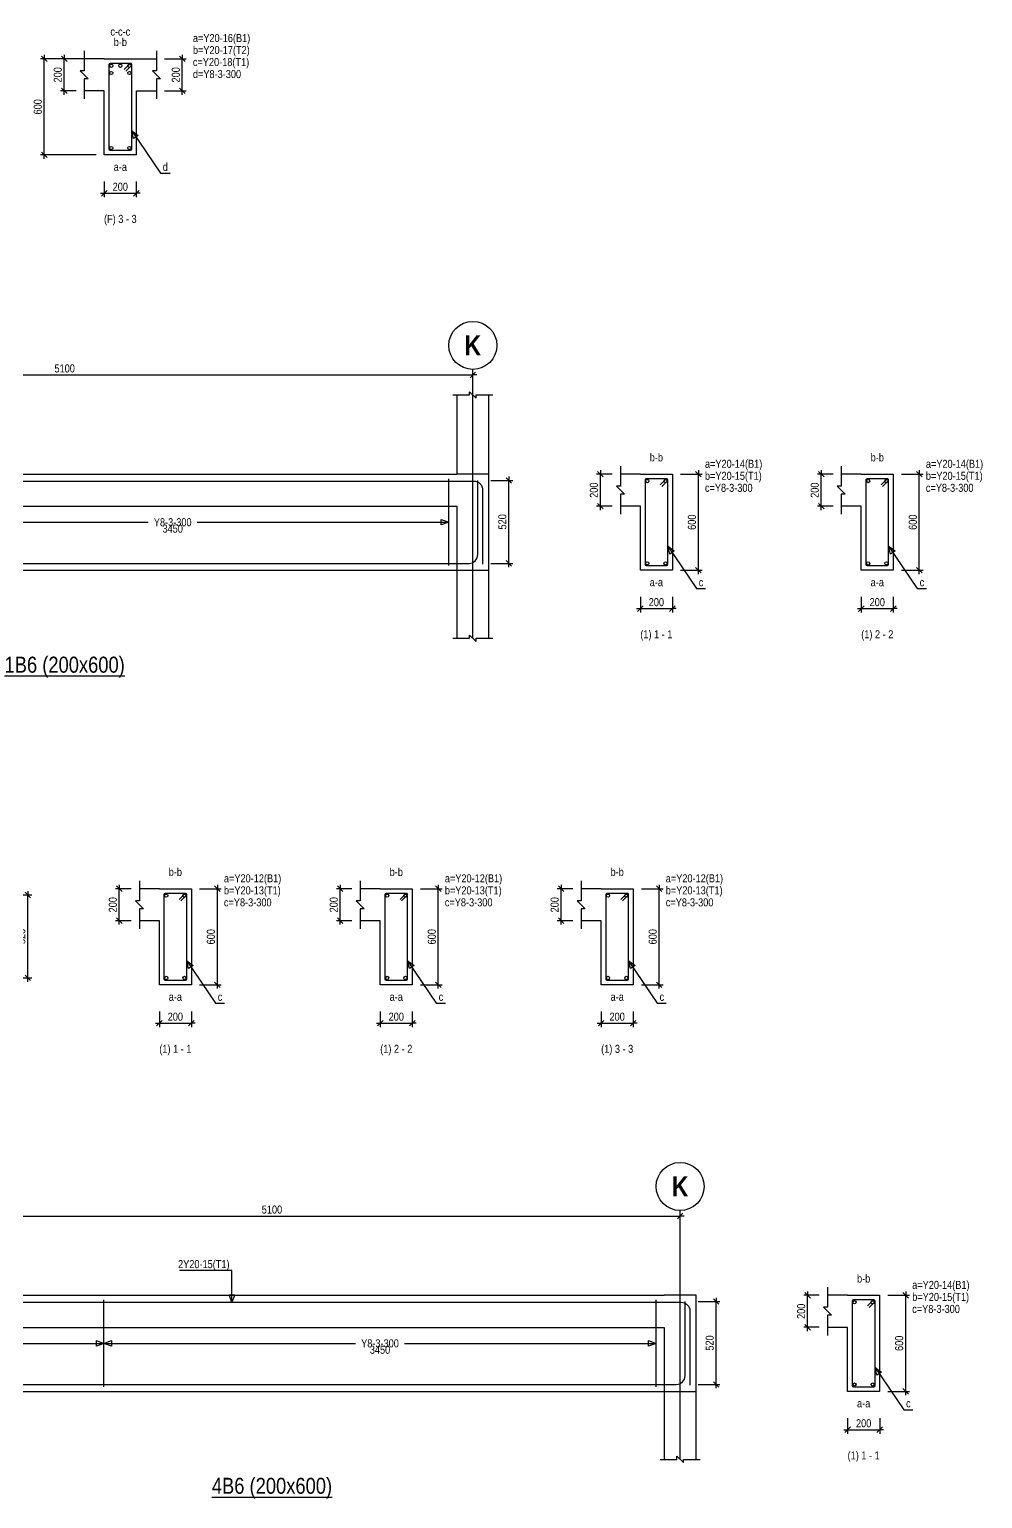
# Model space of a CAD drawing. Extents: x 0 to 206258, y -403073 to 0.
# Drawn here: x 79963 to 91873, y -225814 to -207456 of the extents above; entities that cross this region are included whole.
import ezdxf
from ezdxf.enums import TextEntityAlignment as Align
from ezdxf.lldxf.tags import DXFTag

# ---------------------------------------------------------------- set-up
doc = ezdxf.new("R2010")
doc.units = 0
doc.header["$LTSCALE"] = 1000
for name, color, linetype in [('Axis Circle(Dir 2)', 150, 'Continuous'), ('Axis Label(Dir 1)', 7, 'Continuous'), ('Axis Line(Dir 2)', 150, 'CENTER2'), ('Break Line', 5, 'Continuous'), ('Dimension Line', 5, 'Continuous'), ('Dimension Text', 5, 'Continuous'), ('Front Elevation Line', 40, 'Continuous'), ('Leader Line', 5, 'Continuous'), ('Link Line', 3, 'Continuous'), ('Rebar Label', 6, 'Continuous'), ('Rebar Line', 7, 'Continuous'), ('Section Label', 1, 'Continuous'), ('Top Rebar Label', 6, 'Continuous'), ('Top Rebar Line', 7, 'Continuous')]:
    doc.layers.add(name, color=color, linetype=linetype)
for name, color, linetype, true_color in [('Beam Label(D)', 94, 'Continuous', 0x008100), ('Beam Line(D)', 112, 'Continuous', 0x00bd5e), ('Link Label', 94, 'Continuous', 0x008100)]:
    doc.layers.add(name, color=color, linetype=linetype, true_color=true_color)
doc.styles.add('Axis Label(Dir 1)', font='ARIALNB.TTF', dxfattribs={"height": 250})
doc.styles.add('Beam Label(D)', font='ARIALN.TTF', dxfattribs={"height": 200})
doc.styles.add('Dimension Text', font='ARIALN.TTF', dxfattribs={"height": 100})
doc.styles.add('Link Label', font='ARIALN.TTF', dxfattribs={"height": 100})
doc.styles.add('Rebar Label', font='ARIALN.TTF', dxfattribs={"height": 100})
doc.styles.add('Section Label', font='ARIALN.TTF', dxfattribs={"height": 100})
doc.styles.add('Top Rebar Label', font='ARIALN.TTF', dxfattribs={"height": 100})
tags = doc.linetypes.add('CENTER2', pattern=[1.125, 0.75, -0.125, 0.125, -0.125]).pattern_tags.tags
tags[10:11] = [DXFTag(74, 4), DXFTag(75, 0), DXFTag(340, '0'), DXFTag(46, 0.0), DXFTag(50, 0.0), DXFTag(44, 0.0), DXFTag(45, 0.0)]
tags[8:9] = [DXFTag(74, 4), DXFTag(75, 0), DXFTag(340, '0'), DXFTag(46, 0.0), DXFTag(50, 0.0), DXFTag(44, 0.0), DXFTag(45, 0.0)]
tags[6:7] = [DXFTag(74, 4), DXFTag(75, 0), DXFTag(340, '0'), DXFTag(46, 0.0), DXFTag(50, 0.0), DXFTag(44, 0.0), DXFTag(45, 0.0)]
tags[4:5] = [DXFTag(74, 4), DXFTag(75, 0), DXFTag(340, '0'), DXFTag(46, 0.0), DXFTag(50, 0.0), DXFTag(44, 0.0), DXFTag(45, 0.0)]
doc.dimstyles.new('BEAM', dxfattribs={"dimtxt": 100, "dimasz": 30, "dimexe": 48.3, "dimexo": 103.5, "dimgap": 30, "dimtad": 1, "dimtoh": 1, "dimdec": 1, "dimlfac": 0.5, "dimdsep": 46, "dimtxsty": 'Dimension Text', "dimblk": 'PCDIM_TICK', "dimcen": 0.09, "dimclrd": 5, "dimclre": 5, "dimclrt": 5, "dimadec": 1, "dimazin": 0, "dimtp": 1, "dimtm": 1, "dimtfac": 1, "dimtdec": 4, "dimtofl": 0, "dimtmove": 0, "dimatfit": 3, "dimfxl": 1, "dimtolj": 1, "dimtzin": 0, "dimarcsym": 0})

# ---------------------------------------------------------------- blocks, each defined once
blk = doc.blocks.new('PCDIM_TICK')
at = {"layer": 'Dimension Line', "color": 0, "transparency": 33554687}
for p, q in [((1.15, 1.15), (-1.15, -1.15)), ((1.61, 0), (0, 0))]:
    blk.add_line(p, q, dxfattribs=at)
blk = doc.blocks.new('*U2885')
at = {"layer": 'Dimension Line', "color": 5, "true_color": 0x0000ff, "transparency": 16777216}
for p, q in [((81653, -207824), (81923, -207824)), ((81874, -208224), (81874, -207824)), ((81653, -208224), (81923, -208224))]:
    blk.add_line(p, q, dxfattribs=at)
at = {"layer": 'Dimension Line', "color": 5, "true_color": 0x0000ff, "transparency": 16777216, "xscale": 30, "yscale": 30}
for p, rotation in [((81874, -207824), 89.99999999999447), ((81874, -208224), 269.9999999999834)]:
    blk.add_blockref('PCDIM_TICK', p, dxfattribs=dict(at, rotation=rotation))
at = {"layer": 'Dimension Line', "color": 5, "true_color": 0x0000ff, "transparency": 16777216, "insert": (81844, -208024), "char_height": 100, "width": 182.77, "attachment_point": 8, "rotation": 90, "style": 'Dimension Text'}
blk.add_mtext('200', dxfattribs=at)
blk = doc.blocks.new('*U2886')
at = {"layer": 'Dimension Line', "color": 5, "true_color": 0x0000ff, "transparency": 16777216}
for p, q in [((80546, -207824), (80351, -207824)), ((80399, -208224), (80399, -207824)), ((80546, -208224), (80351, -208224))]:
    blk.add_line(p, q, dxfattribs=at)
at = {"layer": 'Dimension Line', "color": 5, "true_color": 0x0000ff, "transparency": 16777216, "xscale": 30, "yscale": 30}
for p, rotation in [((80399, -207824), 89.99999999999447), ((80399, -208224), 269.9999999999834)]:
    blk.add_blockref('PCDIM_TICK', p, dxfattribs=dict(at, rotation=rotation))
at = {"layer": 'Dimension Line', "color": 5, "true_color": 0x0000ff, "transparency": 16777216, "insert": (80369, -208024), "char_height": 100, "width": 182.77, "attachment_point": 8, "rotation": 90, "style": 'Dimension Text'}
blk.add_mtext('200', dxfattribs=at)
blk = doc.blocks.new('*U2887')
at = {"layer": 'Dimension Line', "color": 5, "true_color": 0x0000ff, "transparency": 16777216}
for p, q in [((80796, -207824), (80101, -207824)), ((80149, -209024), (80149, -207824)), ((80796, -209024), (80101, -209024))]:
    blk.add_line(p, q, dxfattribs=at)
at = {"layer": 'Dimension Line', "color": 5, "true_color": 0x0000ff, "transparency": 16777216, "xscale": 30, "yscale": 30}
for p, rotation in [((80149, -207824), 89.99999999999447), ((80149, -209024), 269.9999999999834)]:
    blk.add_blockref('PCDIM_TICK', p, dxfattribs=dict(at, rotation=rotation))
at = {"layer": 'Dimension Line', "color": 5, "true_color": 0x0000ff, "transparency": 16777216, "insert": (80119, -208424), "char_height": 100, "width": 181.97, "attachment_point": 8, "rotation": 90, "style": 'Dimension Text'}
blk.add_mtext('600', dxfattribs=at)
blk = doc.blocks.new('*U2888')
at = {"layer": 'Dimension Line', "color": 5, "true_color": 0x0000ff, "transparency": 16777216}
for p, q in [((80899, -209358), (80899, -209553)), ((81299, -209358), (81299, -209553)), ((80899, -209504), (81299, -209504))]:
    blk.add_line(p, q, dxfattribs=at)
at = {"layer": 'Dimension Line', "color": 5, "true_color": 0x0000ff, "transparency": 16777216, "xscale": 30, "yscale": 30, "rotation": 180.0000000000004}
blk.add_blockref('PCDIM_TICK', (80899, -209504), dxfattribs=at)
at = {"layer": 'Dimension Line', "color": 5, "true_color": 0x0000ff, "transparency": 16777216, "xscale": 30, "yscale": 30}
blk.add_blockref('PCDIM_TICK', (81299, -209504), dxfattribs=at)
at = {"layer": 'Dimension Line', "color": 5, "true_color": 0x0000ff, "transparency": 16777216, "insert": (81099, -209474), "char_height": 100, "width": 182.77, "attachment_point": 8, "style": 'Dimension Text'}
blk.add_mtext('200', dxfattribs=at)
blk = doc.blocks.new('*U2935')
at = {"layer": 'Dimension Line', "color": 5, "true_color": 0x0000ff, "transparency": 16777216}
for p, q in [((88100, -213014), (88370, -213014)), ((88322, -214214), (88322, -213014)), ((88100, -214214), (88370, -214214))]:
    blk.add_line(p, q, dxfattribs=at)
at = {"layer": 'Dimension Line', "color": 5, "true_color": 0x0000ff, "transparency": 16777216, "xscale": 30, "yscale": 30}
for p, rotation in [((88322, -213014), 89.99999999999447), ((88322, -214214), 269.9999999999834)]:
    blk.add_blockref('PCDIM_TICK', p, dxfattribs=dict(at, rotation=rotation))
at = {"layer": 'Dimension Line', "color": 5, "true_color": 0x0000ff, "transparency": 16777216, "insert": (88292, -213614), "char_height": 100, "width": 181.97, "attachment_point": 8, "rotation": 90, "style": 'Dimension Text'}
blk.add_mtext('600', dxfattribs=at)
blk = doc.blocks.new('*U2936')
at = {"layer": 'Dimension Line', "color": 5, "true_color": 0x0000ff, "transparency": 16777216}
for p, q in [((87243, -213014), (87049, -213014)), ((87097, -213414), (87097, -213014)), ((87243, -213414), (87049, -213414))]:
    blk.add_line(p, q, dxfattribs=at)
at = {"layer": 'Dimension Line', "color": 5, "true_color": 0x0000ff, "transparency": 16777216, "xscale": 30, "yscale": 30}
for p, rotation in [((87097, -213014), 89.99999999999447), ((87097, -213414), 269.9999999999834)]:
    blk.add_blockref('PCDIM_TICK', p, dxfattribs=dict(at, rotation=rotation))
at = {"layer": 'Dimension Line', "color": 5, "true_color": 0x0000ff, "transparency": 16777216, "insert": (87067, -213214), "char_height": 100, "width": 182.77, "attachment_point": 8, "rotation": 90, "style": 'Dimension Text'}
blk.add_mtext('200', dxfattribs=at)
blk = doc.blocks.new('*U2937')
at = {"layer": 'Dimension Line', "color": 5, "true_color": 0x0000ff, "transparency": 16777216}
for p, q in [((87597, -214548), (87597, -214743)), ((87997, -214548), (87997, -214743)), ((87597, -214694), (87997, -214694))]:
    blk.add_line(p, q, dxfattribs=at)
at = {"layer": 'Dimension Line', "color": 5, "true_color": 0x0000ff, "transparency": 16777216, "xscale": 30, "yscale": 30, "rotation": 180.0000000000004}
blk.add_blockref('PCDIM_TICK', (87597, -214694), dxfattribs=at)
at = {"layer": 'Dimension Line', "color": 5, "true_color": 0x0000ff, "transparency": 16777216, "xscale": 30, "yscale": 30}
blk.add_blockref('PCDIM_TICK', (87997, -214694), dxfattribs=at)
at = {"layer": 'Dimension Line', "color": 5, "true_color": 0x0000ff, "transparency": 16777216, "insert": (87797, -214664), "char_height": 100, "width": 182.77, "attachment_point": 8, "style": 'Dimension Text'}
blk.add_mtext('200', dxfattribs=at)
blk = doc.blocks.new('*U2938')
at = {"layer": 'Dimension Line', "color": 5, "true_color": 0x0000ff, "transparency": 16777216}
for p, q in [((90861, -213014), (91131, -213014)), ((91082, -214214), (91082, -213014)), ((90861, -214214), (91131, -214214))]:
    blk.add_line(p, q, dxfattribs=at)
at = {"layer": 'Dimension Line', "color": 5, "true_color": 0x0000ff, "transparency": 16777216, "xscale": 30, "yscale": 30}
for p, rotation in [((91082, -213014), 89.99999999999447), ((91082, -214214), 269.9999999999834)]:
    blk.add_blockref('PCDIM_TICK', p, dxfattribs=dict(at, rotation=rotation))
at = {"layer": 'Dimension Line', "color": 5, "true_color": 0x0000ff, "transparency": 16777216, "insert": (91052, -213614), "char_height": 100, "width": 181.97, "attachment_point": 8, "rotation": 90, "style": 'Dimension Text'}
blk.add_mtext('600', dxfattribs=at)
blk = doc.blocks.new('*U2939')
at = {"layer": 'Dimension Line', "color": 5, "true_color": 0x0000ff, "transparency": 16777216}
for p, q in [((90004, -213014), (89809, -213014)), ((89857, -213414), (89857, -213014)), ((90004, -213414), (89809, -213414))]:
    blk.add_line(p, q, dxfattribs=at)
at = {"layer": 'Dimension Line', "color": 5, "true_color": 0x0000ff, "transparency": 16777216, "xscale": 30, "yscale": 30}
for p, rotation in [((89857, -213014), 89.99999999999447), ((89857, -213414), 269.9999999999834)]:
    blk.add_blockref('PCDIM_TICK', p, dxfattribs=dict(at, rotation=rotation))
at = {"layer": 'Dimension Line', "color": 5, "true_color": 0x0000ff, "transparency": 16777216, "insert": (89827, -213214), "char_height": 100, "width": 182.77, "attachment_point": 8, "rotation": 90, "style": 'Dimension Text'}
blk.add_mtext('200', dxfattribs=at)
blk = doc.blocks.new('*U2940')
at = {"layer": 'Dimension Line', "color": 5, "true_color": 0x0000ff, "transparency": 16777216}
for p, q in [((90357, -214548), (90357, -214743)), ((90757, -214548), (90757, -214743)), ((90357, -214694), (90757, -214694))]:
    blk.add_line(p, q, dxfattribs=at)
at = {"layer": 'Dimension Line', "color": 5, "true_color": 0x0000ff, "transparency": 16777216, "xscale": 30, "yscale": 30, "rotation": 180.0000000000004}
blk.add_blockref('PCDIM_TICK', (90357, -214694), dxfattribs=at)
at = {"layer": 'Dimension Line', "color": 5, "true_color": 0x0000ff, "transparency": 16777216, "xscale": 30, "yscale": 30}
blk.add_blockref('PCDIM_TICK', (90757, -214694), dxfattribs=at)
at = {"layer": 'Dimension Line', "color": 5, "true_color": 0x0000ff, "transparency": 16777216, "insert": (90557, -214664), "char_height": 100, "width": 182.77, "attachment_point": 8, "style": 'Dimension Text'}
blk.add_mtext('200', dxfattribs=at)
blk = doc.blocks.new('*U2945')
at = {"layer": 'Dimension Line', "color": 5, "true_color": 0x0000ff, "transparency": 16777216}
for p, q in [((85729, -213092), (86002, -213092)), ((85954, -214128), (85954, -213092)), ((85729, -214128), (86002, -214128))]:
    blk.add_line(p, q, dxfattribs=at)
at = {"layer": 'Dimension Line', "color": 5, "true_color": 0x0000ff, "transparency": 16777216, "xscale": 30, "yscale": 30}
for p, rotation in [((85954, -213092), 89.99999999999447), ((85954, -214128), 269.9999999999834)]:
    blk.add_blockref('PCDIM_TICK', p, dxfattribs=dict(at, rotation=rotation))
at = {"layer": 'Dimension Line', "color": 5, "true_color": 0x0000ff, "transparency": 16777216, "insert": (85924, -213610), "char_height": 100, "width": 181.5, "attachment_point": 8, "rotation": 90, "style": 'Dimension Text'}
blk.add_mtext('520', dxfattribs=at)
blk = doc.blocks.new('*U2946')
at = {"layer": 'Dimension Line', "color": 5, "true_color": 0x0000ff, "transparency": 16777216}
for p, q in [((75304, -211921), (75304, -211726)), ((75304, -211774), (85504, -211774)), ((85504, -211921), (85504, -211726))]:
    blk.add_line(p, q, dxfattribs=at)
at = {"layer": 'Dimension Line', "color": 5, "true_color": 0x0000ff, "transparency": 16777216, "xscale": 30, "yscale": 30, "rotation": 180.0000000000004}
blk.add_blockref('PCDIM_TICK', (75304, -211774), dxfattribs=at)
at = {"layer": 'Dimension Line', "color": 5, "true_color": 0x0000ff, "transparency": 16777216, "xscale": 30, "yscale": 30}
blk.add_blockref('PCDIM_TICK', (85504, -211774), dxfattribs=at)
at = {"layer": 'Dimension Line', "color": 5, "true_color": 0x0000ff, "transparency": 16777216, "insert": (80404, -211744), "char_height": 100, "width": 245.98, "attachment_point": 8, "style": 'Dimension Text'}
blk.add_mtext('5100', dxfattribs=at)
blk = doc.blocks.new('*U2980')
at = {"layer": 'Dimension Line', "color": 5, "true_color": 0x0000ff, "transparency": 16777216}
for p, q in [((82090, -218194), (82360, -218194)), ((82312, -219394), (82312, -218194)), ((82090, -219394), (82360, -219394))]:
    blk.add_line(p, q, dxfattribs=at)
at = {"layer": 'Dimension Line', "color": 5, "true_color": 0x0000ff, "transparency": 16777216, "xscale": 30, "yscale": 30}
for p, rotation in [((82312, -218194), 89.99999999999447), ((82312, -219394), 269.9999999999834)]:
    blk.add_blockref('PCDIM_TICK', p, dxfattribs=dict(at, rotation=rotation))
at = {"layer": 'Dimension Line', "color": 5, "true_color": 0x0000ff, "transparency": 16777216, "insert": (82282, -218794), "char_height": 100, "width": 181.97, "attachment_point": 8, "rotation": 90, "style": 'Dimension Text'}
blk.add_mtext('600', dxfattribs=at)
blk = doc.blocks.new('*U2981')
at = {"layer": 'Dimension Line', "color": 5, "true_color": 0x0000ff, "transparency": 16777216}
for p, q in [((81233, -218194), (81039, -218194)), ((81087, -218594), (81087, -218194)), ((81233, -218594), (81039, -218594))]:
    blk.add_line(p, q, dxfattribs=at)
at = {"layer": 'Dimension Line', "color": 5, "true_color": 0x0000ff, "transparency": 16777216, "xscale": 30, "yscale": 30}
for p, rotation in [((81087, -218194), 89.99999999999447), ((81087, -218594), 269.9999999999834)]:
    blk.add_blockref('PCDIM_TICK', p, dxfattribs=dict(at, rotation=rotation))
at = {"layer": 'Dimension Line', "color": 5, "true_color": 0x0000ff, "transparency": 16777216, "insert": (81057, -218394), "char_height": 100, "width": 182.77, "attachment_point": 8, "rotation": 90, "style": 'Dimension Text'}
blk.add_mtext('200', dxfattribs=at)
blk = doc.blocks.new('*U2982')
at = {"layer": 'Dimension Line', "color": 5, "true_color": 0x0000ff, "transparency": 16777216}
for p, q in [((81587, -219728), (81587, -219923)), ((81987, -219728), (81987, -219923)), ((81587, -219874), (81987, -219874))]:
    blk.add_line(p, q, dxfattribs=at)
at = {"layer": 'Dimension Line', "color": 5, "true_color": 0x0000ff, "transparency": 16777216, "xscale": 30, "yscale": 30, "rotation": 180.0000000000004}
blk.add_blockref('PCDIM_TICK', (81587, -219874), dxfattribs=at)
at = {"layer": 'Dimension Line', "color": 5, "true_color": 0x0000ff, "transparency": 16777216, "xscale": 30, "yscale": 30}
blk.add_blockref('PCDIM_TICK', (81987, -219874), dxfattribs=at)
at = {"layer": 'Dimension Line', "color": 5, "true_color": 0x0000ff, "transparency": 16777216, "insert": (81787, -219844), "char_height": 100, "width": 182.77, "attachment_point": 8, "style": 'Dimension Text'}
blk.add_mtext('200', dxfattribs=at)
blk = doc.blocks.new('*U2983')
at = {"layer": 'Dimension Line', "color": 5, "true_color": 0x0000ff, "transparency": 16777216}
for p, q in [((84851, -218194), (85121, -218194)), ((85072, -219394), (85072, -218194)), ((84851, -219394), (85121, -219394))]:
    blk.add_line(p, q, dxfattribs=at)
at = {"layer": 'Dimension Line', "color": 5, "true_color": 0x0000ff, "transparency": 16777216, "xscale": 30, "yscale": 30}
for p, rotation in [((85072, -218194), 89.99999999999447), ((85072, -219394), 269.9999999999834)]:
    blk.add_blockref('PCDIM_TICK', p, dxfattribs=dict(at, rotation=rotation))
at = {"layer": 'Dimension Line', "color": 5, "true_color": 0x0000ff, "transparency": 16777216, "insert": (85042, -218794), "char_height": 100, "width": 181.97, "attachment_point": 8, "rotation": 90, "style": 'Dimension Text'}
blk.add_mtext('600', dxfattribs=at)
blk = doc.blocks.new('*U2984')
at = {"layer": 'Dimension Line', "color": 5, "true_color": 0x0000ff, "transparency": 16777216}
for p, q in [((83994, -218194), (83799, -218194)), ((83847, -218594), (83847, -218194)), ((83994, -218594), (83799, -218594))]:
    blk.add_line(p, q, dxfattribs=at)
at = {"layer": 'Dimension Line', "color": 5, "true_color": 0x0000ff, "transparency": 16777216, "xscale": 30, "yscale": 30}
for p, rotation in [((83847, -218194), 89.99999999999447), ((83847, -218594), 269.9999999999834)]:
    blk.add_blockref('PCDIM_TICK', p, dxfattribs=dict(at, rotation=rotation))
at = {"layer": 'Dimension Line', "color": 5, "true_color": 0x0000ff, "transparency": 16777216, "insert": (83817, -218394), "char_height": 100, "width": 182.77, "attachment_point": 8, "rotation": 90, "style": 'Dimension Text'}
blk.add_mtext('200', dxfattribs=at)
blk = doc.blocks.new('*U2985')
at = {"layer": 'Dimension Line', "color": 5, "true_color": 0x0000ff, "transparency": 16777216}
for p, q in [((84347, -219728), (84347, -219923)), ((84747, -219728), (84747, -219923)), ((84347, -219874), (84747, -219874))]:
    blk.add_line(p, q, dxfattribs=at)
at = {"layer": 'Dimension Line', "color": 5, "true_color": 0x0000ff, "transparency": 16777216, "xscale": 30, "yscale": 30, "rotation": 180.0000000000004}
blk.add_blockref('PCDIM_TICK', (84347, -219874), dxfattribs=at)
at = {"layer": 'Dimension Line', "color": 5, "true_color": 0x0000ff, "transparency": 16777216, "xscale": 30, "yscale": 30}
blk.add_blockref('PCDIM_TICK', (84747, -219874), dxfattribs=at)
at = {"layer": 'Dimension Line', "color": 5, "true_color": 0x0000ff, "transparency": 16777216, "insert": (84547, -219844), "char_height": 100, "width": 182.77, "attachment_point": 8, "style": 'Dimension Text'}
blk.add_mtext('200', dxfattribs=at)
blk = doc.blocks.new('*U2986')
at = {"layer": 'Dimension Line', "color": 5, "true_color": 0x0000ff, "transparency": 16777216}
for p, q in [((87611, -218194), (87881, -218194)), ((87832, -219394), (87832, -218194)), ((87611, -219394), (87881, -219394))]:
    blk.add_line(p, q, dxfattribs=at)
at = {"layer": 'Dimension Line', "color": 5, "true_color": 0x0000ff, "transparency": 16777216, "xscale": 30, "yscale": 30}
for p, rotation in [((87832, -218194), 89.99999999999447), ((87832, -219394), 269.9999999999834)]:
    blk.add_blockref('PCDIM_TICK', p, dxfattribs=dict(at, rotation=rotation))
at = {"layer": 'Dimension Line', "color": 5, "true_color": 0x0000ff, "transparency": 16777216, "insert": (87802, -218794), "char_height": 100, "width": 181.97, "attachment_point": 8, "rotation": 90, "style": 'Dimension Text'}
blk.add_mtext('600', dxfattribs=at)
blk = doc.blocks.new('*U2987')
at = {"layer": 'Dimension Line', "color": 5, "true_color": 0x0000ff, "transparency": 16777216}
for p, q in [((86754, -218194), (86559, -218194)), ((86607, -218594), (86607, -218194)), ((86754, -218594), (86559, -218594))]:
    blk.add_line(p, q, dxfattribs=at)
at = {"layer": 'Dimension Line', "color": 5, "true_color": 0x0000ff, "transparency": 16777216, "xscale": 30, "yscale": 30}
for p, rotation in [((86607, -218194), 89.99999999999447), ((86607, -218594), 269.9999999999834)]:
    blk.add_blockref('PCDIM_TICK', p, dxfattribs=dict(at, rotation=rotation))
at = {"layer": 'Dimension Line', "color": 5, "true_color": 0x0000ff, "transparency": 16777216, "insert": (86577, -218394), "char_height": 100, "width": 182.77, "attachment_point": 8, "rotation": 90, "style": 'Dimension Text'}
blk.add_mtext('200', dxfattribs=at)
blk = doc.blocks.new('*U2988')
at = {"layer": 'Dimension Line', "color": 5, "true_color": 0x0000ff, "transparency": 16777216}
for p, q in [((87107, -219728), (87107, -219923)), ((87507, -219728), (87507, -219923)), ((87107, -219874), (87507, -219874))]:
    blk.add_line(p, q, dxfattribs=at)
at = {"layer": 'Dimension Line', "color": 5, "true_color": 0x0000ff, "transparency": 16777216, "xscale": 30, "yscale": 30, "rotation": 180.0000000000004}
blk.add_blockref('PCDIM_TICK', (87107, -219874), dxfattribs=at)
at = {"layer": 'Dimension Line', "color": 5, "true_color": 0x0000ff, "transparency": 16777216, "xscale": 30, "yscale": 30}
blk.add_blockref('PCDIM_TICK', (87507, -219874), dxfattribs=at)
at = {"layer": 'Dimension Line', "color": 5, "true_color": 0x0000ff, "transparency": 16777216, "insert": (87307, -219844), "char_height": 100, "width": 182.77, "attachment_point": 8, "style": 'Dimension Text'}
blk.add_mtext('200', dxfattribs=at)
blk = doc.blocks.new('*U2989')
at = {"layer": 'Dimension Line', "color": 5, "true_color": 0x0000ff, "transparency": 16777216}
for p, q in [((79719, -218272), (79992, -218272)), ((79944, -219308), (79944, -218272)), ((79719, -219308), (79992, -219308))]:
    blk.add_line(p, q, dxfattribs=at)
at = {"layer": 'Dimension Line', "color": 5, "true_color": 0x0000ff, "transparency": 16777216, "xscale": 30, "yscale": 30}
for p, rotation in [((79944, -218272), 89.99999999999447), ((79944, -219308), 269.9999999999834)]:
    blk.add_blockref('PCDIM_TICK', p, dxfattribs=dict(at, rotation=rotation))
at = {"layer": 'Dimension Line', "color": 5, "true_color": 0x0000ff, "transparency": 16777216, "insert": (79914, -218790), "char_height": 100, "width": 181.5, "attachment_point": 8, "rotation": 90, "style": 'Dimension Text'}
blk.add_mtext('520', dxfattribs=at)
blk = doc.blocks.new('*U3025')
at = {"layer": 'Dimension Line', "color": 5, "true_color": 0x0000ff, "transparency": 16777216}
for p, q in [((90690, -223274), (90960, -223274)), ((90912, -224474), (90912, -223274)), ((90690, -224474), (90960, -224474))]:
    blk.add_line(p, q, dxfattribs=at)
at = {"layer": 'Dimension Line', "color": 5, "true_color": 0x0000ff, "transparency": 16777216, "xscale": 30, "yscale": 30}
for p, rotation in [((90912, -223274), 89.99999999999447), ((90912, -224474), 269.9999999999834)]:
    blk.add_blockref('PCDIM_TICK', p, dxfattribs=dict(at, rotation=rotation))
at = {"layer": 'Dimension Line', "color": 5, "true_color": 0x0000ff, "transparency": 16777216, "insert": (90882, -223874), "char_height": 100, "width": 181.97, "attachment_point": 8, "rotation": 90, "style": 'Dimension Text'}
blk.add_mtext('600', dxfattribs=at)
blk = doc.blocks.new('*U3026')
at = {"layer": 'Dimension Line', "color": 5, "true_color": 0x0000ff, "transparency": 16777216}
for p, q in [((89833, -223274), (89639, -223274)), ((89687, -223674), (89687, -223274)), ((89833, -223674), (89639, -223674))]:
    blk.add_line(p, q, dxfattribs=at)
at = {"layer": 'Dimension Line', "color": 5, "true_color": 0x0000ff, "transparency": 16777216, "xscale": 30, "yscale": 30}
for p, rotation in [((89687, -223274), 89.99999999999447), ((89687, -223674), 269.9999999999834)]:
    blk.add_blockref('PCDIM_TICK', p, dxfattribs=dict(at, rotation=rotation))
at = {"layer": 'Dimension Line', "color": 5, "true_color": 0x0000ff, "transparency": 16777216, "insert": (89657, -223474), "char_height": 100, "width": 182.77, "attachment_point": 8, "rotation": 90, "style": 'Dimension Text'}
blk.add_mtext('200', dxfattribs=at)
blk = doc.blocks.new('*U3027')
at = {"layer": 'Dimension Line', "color": 5, "true_color": 0x0000ff, "transparency": 16777216}
for p, q in [((90187, -224808), (90187, -225003)), ((90587, -224808), (90587, -225003)), ((90187, -224954), (90587, -224954))]:
    blk.add_line(p, q, dxfattribs=at)
at = {"layer": 'Dimension Line', "color": 5, "true_color": 0x0000ff, "transparency": 16777216, "xscale": 30, "yscale": 30, "rotation": 180.0000000000004}
blk.add_blockref('PCDIM_TICK', (90187, -224954), dxfattribs=at)
at = {"layer": 'Dimension Line', "color": 5, "true_color": 0x0000ff, "transparency": 16777216, "xscale": 30, "yscale": 30}
blk.add_blockref('PCDIM_TICK', (90587, -224954), dxfattribs=at)
at = {"layer": 'Dimension Line', "color": 5, "true_color": 0x0000ff, "transparency": 16777216, "insert": (90387, -224924), "char_height": 100, "width": 182.77, "attachment_point": 8, "style": 'Dimension Text'}
blk.add_mtext('200', dxfattribs=at)
blk = doc.blocks.new('*U3035')
at = {"layer": 'Dimension Line', "color": 5, "true_color": 0x0000ff, "transparency": 16777216}
for p, q in [((88319, -223352), (88592, -223352)), ((88544, -224388), (88544, -223352)), ((88319, -224388), (88592, -224388))]:
    blk.add_line(p, q, dxfattribs=at)
at = {"layer": 'Dimension Line', "color": 5, "true_color": 0x0000ff, "transparency": 16777216, "xscale": 30, "yscale": 30}
for p, rotation in [((88544, -223352), 89.99999999999447), ((88544, -224388), 269.9999999999834)]:
    blk.add_blockref('PCDIM_TICK', p, dxfattribs=dict(at, rotation=rotation))
at = {"layer": 'Dimension Line', "color": 5, "true_color": 0x0000ff, "transparency": 16777216, "insert": (88514, -223870), "char_height": 100, "width": 181.5, "attachment_point": 8, "rotation": 90, "style": 'Dimension Text'}
blk.add_mtext('520', dxfattribs=at)
blk = doc.blocks.new('*U3036')
at = {"layer": 'Dimension Line', "color": 5, "true_color": 0x0000ff, "transparency": 16777216}
for p, q in [((77894, -222431), (77894, -222236)), ((77894, -222284), (88094, -222284)), ((88094, -222431), (88094, -222236))]:
    blk.add_line(p, q, dxfattribs=at)
at = {"layer": 'Dimension Line', "color": 5, "true_color": 0x0000ff, "transparency": 16777216, "xscale": 30, "yscale": 30, "rotation": 180.0000000000004}
blk.add_blockref('PCDIM_TICK', (77894, -222284), dxfattribs=at)
at = {"layer": 'Dimension Line', "color": 5, "true_color": 0x0000ff, "transparency": 16777216, "xscale": 30, "yscale": 30}
blk.add_blockref('PCDIM_TICK', (88094, -222284), dxfattribs=at)
at = {"layer": 'Dimension Line', "color": 5, "true_color": 0x0000ff, "transparency": 16777216, "insert": (82994, -222254), "char_height": 100, "width": 245.98, "attachment_point": 8, "style": 'Dimension Text'}
blk.add_mtext('5100', dxfattribs=at)

msp = doc.modelspace()

# ---------------------------------------------------------------- linework, layer by layer
at = {"layer": 'Axis Circle(Dir 2)', "transparency": 33554687}
for centre in [(85503.964, -211404.284), (88093.965, -221914.284)]:
    msp.add_circle(centre, 300, dxfattribs=at)
at = {"layer": 'Axis Line(Dir 2)', "transparency": 33554687}
for points in [[(85503.964, -215064.284), (85503.964, -211704.284)], [(88093.965, -225324.284), (88093.965, -222214.284)]]:
    msp.add_lwpolyline(points, dxfattribs=at)
at = {"layer": 'Beam Line(D)', "transparency": 33554687}
for points in [[(80899.441, -207824.284), (80649.441, -207824.284)], [(80899.441, -207824.284), (81299.441, -207824.284)], [(80899.441, -207824.284), (80899.441, -207824.284)], [(81299.441, -207824.284), (81299.441, -207824.284)], [(81299.441, -207824.284), (81549.441, -207824.284)], [(81299.441, -209024.284), (80899.441, -209024.284), (80899.441, -208224.284), (80649.441, -208224.284)], [(81299.441, -209024.284), (81299.441, -208224.284), (81549.441, -208224.284)], [(85303.965, -212024.284), (85303.964, -213014.284)], [(85703.964, -213014.284), (85703.964, -212024.284)], [(75503.964, -213014.284), (85303.964, -213014.284)], [(85703.964, -215064.284), (85703.964, -213014.284)], [(87596.965, -213014.284), (87996.965, -213014.284), (87996.965, -214214.284), (87596.965, -214214.284), (87596.965, -213414.284), (87346.965, -213414.284)], [(87596.965, -213014.284), (87346.965, -213014.284)], [(87596.965, -213014.284), (87596.965, -213014.284)], [(90357.204, -213014.284), (90757.204, -213014.284), (90757.204, -214214.284), (90357.204, -214214.284), (90357.204, -213414.284), (90107.204, -213414.284)], [(90357.204, -213014.284), (90107.204, -213014.284)], [(90357.204, -213014.284), (90357.204, -213014.284)], [(75503.965, -214214.284), (85303.965, -214214.284)], [(85303.965, -214214.284), (85303.965, -215064.284)], [(81586.964, -218194.284), (81986.964, -218194.284), (81986.964, -219394.284), (81586.964, -219394.284), (81586.964, -218594.284), (81336.964, -218594.284)], [(81586.964, -218194.284), (81336.964, -218194.284)], [(81586.964, -218194.284), (81586.964, -218194.284)], [(84347.203, -218194.284), (84747.203, -218194.284), (84747.203, -219394.284), (84347.203, -219394.284), (84347.203, -218594.284), (84097.203, -218594.284)], [(84347.203, -218194.284), (84097.203, -218194.284)], [(84347.203, -218194.284), (84347.203, -218194.284)], [(87107.442, -218194.284), (87507.442, -218194.284), (87507.442, -219394.284), (87107.442, -219394.284), (87107.442, -218594.284), (86857.442, -218594.284)], [(87107.442, -218194.284), (86857.442, -218194.284)], [(87107.442, -218194.284), (87107.442, -218194.284)], [(78093.965, -223274.284), (87893.965, -223274.284)], [(88293.965, -223274.284), (87893.965, -223274.284)], [(88293.965, -225324.284), (88293.965, -223274.284)], [(90186.966, -223274.284), (90586.966, -223274.284), (90586.966, -224474.284), (90186.966, -224474.284), (90186.966, -223674.284), (89936.966, -223674.284)], [(90186.966, -223274.284), (89936.966, -223274.284)], [(90186.966, -223274.284), (90186.966, -223274.284)], [(78093.965, -224474.284), (87893.965, -224474.284)], [(87893.965, -224474.284), (87893.965, -225324.284)]]:
    msp.add_lwpolyline(points, dxfattribs=at)
at = {"layer": 'Break Line', "transparency": 33554687}
for points in [[(80649.441, -207724.284), (80649.441, -207974.284), (80599.441, -207974.284), (80699.441, -208074.284), (80649.441, -208074.284), (80649.441, -208324.284)], [(81549.441, -207724.284), (81549.441, -207974.284), (81499.441, -207974.284), (81599.441, -208074.284), (81549.441, -208074.284), (81549.441, -208324.284)], [(85253.965, -212024.284), (85463.965, -212024.284), (85463.965, -211984.284), (85543.965, -212064.284), (85543.965, -212024.284), (85753.964, -212024.284)], [(87346.965, -212914.284), (87346.965, -213164.284), (87296.965, -213164.284), (87396.965, -213264.284), (87346.965, -213264.284), (87346.965, -213514.284)], [(90107.204, -212914.284), (90107.204, -213164.284), (90057.204, -213164.284), (90157.204, -213264.284), (90107.204, -213264.284), (90107.204, -213514.284)], [(85253.965, -215064.284), (85463.965, -215064.284), (85463.965, -215024.284), (85543.965, -215104.284), (85543.965, -215064.284), (85753.964, -215064.284)], [(81336.964, -218094.284), (81336.964, -218344.284), (81286.964, -218344.284), (81386.964, -218444.284), (81336.964, -218444.284), (81336.964, -218694.284)], [(84097.203, -218094.284), (84097.203, -218344.284), (84047.203, -218344.284), (84147.203, -218444.284), (84097.203, -218444.284), (84097.203, -218694.284)], [(86857.442, -218094.284), (86857.442, -218344.284), (86807.442, -218344.284), (86907.442, -218444.284), (86857.442, -218444.284), (86857.442, -218694.284)], [(89936.966, -223174.284), (89936.966, -223424.284), (89886.966, -223424.284), (89986.966, -223524.284), (89936.966, -223524.284), (89936.966, -223774.284)], [(87843.965, -225324.284), (88053.965, -225324.284), (88053.965, -225284.284), (88133.965, -225364.284), (88133.965, -225324.284), (88343.965, -225324.284)]]:
    msp.add_lwpolyline(points, dxfattribs=at)
at = {"layer": 'Front Elevation Line', "transparency": 33554687}
for points in [[(64903.964, -213014.284), (85303.964, -213014.284)], [(85703.964, -213014.284), (85303.964, -213014.284)], [(85703.964, -214214.284), (85703.964, -213014.284)], [(64903.964, -213414.284), (85303.964, -213414.284)], [(85303.965, -213414.284), (85303.964, -214214.284)], [(85303.964, -214214.284), (85703.964, -214214.284)], [(67493.965, -223274.284), (87893.965, -223274.284)], [(88293.965, -223274.284), (87893.965, -223274.284)], [(88293.965, -224474.284), (88293.965, -223274.284)], [(67493.965, -223674.284), (87893.965, -223674.284)], [(87893.965, -223674.284), (87893.965, -224474.284)], [(87893.965, -224474.284), (88293.965, -224474.284)]]:
    msp.add_lwpolyline(points, dxfattribs=at)
at = {"layer": 'Leader Line', "transparency": 33554687}
for points in [[(81322.382, -208783.008), (81265.697, -208821.297), (81241.441, -208724.283), (81322.382, -208783.008)], [(81241.441, -208724.283), (81599.441, -209254.284), (81720.253, -209254.284)], [(78303.965, -213614.284), (78397.934, -213580.082), (78397.934, -213648.486), (78303.965, -213614.284), (81449.321, -213614.284)], [(82058.609, -213614.284), (85203.964, -213614.284), (85109.995, -213648.486), (85109.995, -213580.082), (85203.964, -213614.284)], [(88019.905, -213973.007), (87963.221, -214011.296), (87938.965, -213914.282), (88019.905, -213973.007)], [(87938.965, -213914.282), (88296.965, -214444.284), (88410.095, -214444.284)], [(90780.145, -213973.01), (90723.461, -214011.298), (90699.205, -213914.285), (90780.145, -213973.01)], [(90699.205, -213914.285), (91057.204, -214444.284), (91170.333, -214444.284)], [(82009.905, -219153.008), (81953.22, -219191.297), (81928.964, -219094.283), (82009.905, -219153.008)], [(81928.964, -219094.283), (82286.964, -219624.284), (82400.094, -219624.284)], [(84770.144, -219153.009), (84713.46, -219191.297), (84689.203, -219094.284), (84770.144, -219153.009)], [(84689.203, -219094.284), (85047.203, -219624.284), (85160.332, -219624.284)], [(87530.382, -219153.008), (87473.698, -219191.297), (87449.442, -219094.283), (87530.382, -219153.008)], [(87449.442, -219094.283), (87807.442, -219624.284), (87920.571, -219624.284)], [(82493.965, -223360.284), (82493.965, -222964.284), (81838.974, -222964.284)], [(82459.763, -223266.314), (82528.167, -223266.314), (82493.965, -223360.284), (82459.763, -223266.314)], [(79848.609, -223874.284), (80893.965, -223874.284), (80799.996, -223908.486), (80799.996, -223840.082), (80893.965, -223874.284)], [(80893.965, -223874.284), (80987.935, -223840.082), (80987.935, -223908.486), (80893.965, -223874.284), (84039.321, -223874.284)], [(84648.609, -223874.284), (87793.965, -223874.284), (87699.996, -223908.486), (87699.996, -223840.082), (87793.965, -223874.284)], [(90609.906, -224233.007), (90553.221, -224271.296), (90528.965, -224174.282), (90609.906, -224233.007)], [(90528.965, -224174.282), (90886.966, -224704.284), (91000.095, -224704.284)]]:
    msp.add_lwpolyline(points, dxfattribs=at)
at = {"layer": 'Link Line', "transparency": 33554687}
for p, q in [((85203.964, -214156.284), (85203.964, -213072.284)), ((80893.965, -224416.284), (80893.965, -223332.284)), ((87793.965, -224416.284), (87793.965, -223332.284))]:
    msp.add_line(p, q, dxfattribs=at)
for points in [[(81166.63, -207976.894), (81237.341, -207906.183, 0.668178638), (81227.441, -207882.284), (80971.441, -207882.284, 0.414213562), (80957.441, -207896.284), (80957.441, -208952.284, 0.414213562), (80971.441, -208966.284), (81227.441, -208966.284, 0.414213562), (81241.441, -208952.284), (81241.441, -207896.284, 0.668178638), (81217.542, -207886.384), (81146.831, -207957.095)], [(87864.154, -213166.894), (87934.865, -213096.183, 0.668178638), (87924.965, -213072.284), (87668.965, -213072.284, 0.414213562), (87654.965, -213086.284), (87654.965, -214142.284, 0.414213562), (87668.965, -214156.284), (87924.965, -214156.284, 0.414213562), (87938.965, -214142.284), (87938.965, -213086.284, 0.668178638), (87915.066, -213076.384), (87844.355, -213147.095)], [(90624.393, -213166.894), (90695.103, -213096.183, 0.668178638), (90685.204, -213072.284), (90429.204, -213072.284, 0.414213562), (90415.204, -213086.284), (90415.204, -214142.284, 0.414213562), (90429.204, -214156.284), (90685.204, -214156.284, 0.414213562), (90699.204, -214142.284), (90699.204, -213086.284, 0.668178638), (90675.304, -213076.384), (90604.594, -213147.095)], [(81854.153, -218346.894), (81924.864, -218276.183, 0.668178638), (81914.964, -218252.284), (81658.964, -218252.284, 0.414213562), (81644.964, -218266.284), (81644.964, -219322.284, 0.414213562), (81658.964, -219336.284), (81914.964, -219336.284, 0.414213562), (81928.964, -219322.284), (81928.964, -218266.284, 0.668178638), (81905.065, -218256.384), (81834.354, -218327.095)], [(84614.392, -218346.894), (84685.103, -218276.183, 0.668178638), (84675.203, -218252.284), (84419.203, -218252.284, 0.414213562), (84405.203, -218266.284), (84405.203, -219322.284, 0.414213562), (84419.203, -219336.284), (84675.203, -219336.284, 0.414213562), (84689.203, -219322.284), (84689.203, -218266.284, 0.668178638), (84665.304, -218256.384), (84594.593, -218327.095)], [(87374.631, -218346.894), (87445.341, -218276.183, 0.668178638), (87435.442, -218252.284), (87179.442, -218252.284, 0.414213562), (87165.442, -218266.284), (87165.442, -219322.284, 0.414213562), (87179.442, -219336.284), (87435.442, -219336.284, 0.414213562), (87449.442, -219322.284), (87449.442, -218266.284, 0.668178638), (87425.542, -218256.384), (87354.832, -218327.095)], [(90454.155, -223426.894), (90524.865, -223356.183, 0.668178638), (90514.966, -223332.284), (90258.966, -223332.284, 0.414213562), (90244.966, -223346.284), (90244.966, -224402.284, 0.414213562), (90258.966, -224416.284), (90514.966, -224416.284, 0.414213562), (90528.966, -224402.284), (90528.966, -223346.284, 0.668178638), (90505.066, -223336.384), (90434.356, -223407.095)]]:
    msp.add_lwpolyline(points, format="xyb", dxfattribs=at)
at = {"layer": 'Rebar Line', "transparency": 33554687}
for points in [[(64701.964, -213092.284), (64701.964, -214018.328, 0.414213562), (64811.92, -214128.284), (85456.009, -214128.284, 0.414213813), (85565.965, -214018.328), (85565.964, -213092.284)], [(67291.965, -223352.284), (67291.965, -224278.328, 0.414213562), (67401.921, -224388.284), (88046.009, -224388.284, 0.414213813), (88155.966, -224278.328), (88155.965, -223352.284)]]:
    msp.add_lwpolyline(points, format="xyb", dxfattribs=at)
for centre in [(80985.441, -207910.284), (80985.441, -208000.284), (81099.441, -207910.284), (81213.441, -207910.284), (81213.441, -208000.284), (80985.441, -208938.284), (81213.441, -208938.284), (87682.965, -213100.284), (87910.965, -213100.284), (90443.204, -213100.284), (90671.204, -213100.284), (87682.965, -214128.284), (87910.965, -214128.284), (90443.204, -214128.284), (90671.204, -214128.284), (81672.964, -218280.284), (81900.964, -218280.284), (84433.203, -218280.284), (84661.203, -218280.284), (87193.442, -218280.284), (87421.442, -218280.284), (81672.964, -219308.284), (81900.964, -219308.284), (84433.203, -219308.284), (84661.203, -219308.284), (87193.442, -219308.284), (87421.442, -219308.284), (90272.966, -223360.284), (90500.966, -223360.284), (90272.966, -224388.284), (90500.966, -224388.284)]:
    msp.add_circle(centre, 20, dxfattribs=at)
at = {"layer": 'Top Rebar Line', "transparency": 33554687}
for points in [[(64641.964, -214136.284), (64641.964, -213210.239, -0.414213562), (64751.92, -213100.284), (85516.009, -213100.284, -0.414213562), (85625.965, -213210.239), (85625.965, -214136.284)], [(67231.965, -224396.284), (67231.965, -223470.239, -0.414213562), (67341.921, -223360.284), (88106.009, -223360.284, -0.414213562), (88215.966, -223470.239), (88215.966, -224396.284)]]:
    msp.add_lwpolyline(points, format="xyb", dxfattribs=at)

# ---------------------------------------------------------------- texts
at = {"layer": 'Axis Label(Dir 1)', "transparency": 33554687, "style": 'Axis Label(Dir 1)'}
for p in [(85503.964, -211404.284), (88093.965, -221914.284)]:
    msp.add_text('K', height=250, dxfattribs=at).set_placement(p, align=Align.MIDDLE_CENTER)
at = {"layer": 'Beam Label(D)', "transparency": 33554687, "style": 'Beam Label(D)'}
for s, p in [('%%U1B6 (200x600)', (80403.964, -215294.284)), ('%%U4B6 (200x600)', (82993.965, -225554.284))]:
    msp.add_text(s, height=200, dxfattribs=at).set_placement(p, align=Align.TOP_CENTER)
at = {"layer": 'Dimension Text', "transparency": 33554687, "style": 'Dimension Text'}
for p in [(81753.965, -213644.284), (84343.965, -223904.284)]:
    msp.add_text('3450', height=100, dxfattribs=at).set_placement(p, align=Align.TOP_CENTER)
at = {"layer": 'Link Label', "transparency": 33554687, "style": 'Link Label'}
for s, p in [(' d=Y8-3-300', (81974.441, -208064.284)), ('d', (81629.441, -209224.284)), (' c=Y8-3-300', (88371.965, -213234.284)), (' c=Y8-3-300', (91132.204, -213234.284)), ('c', (88326.965, -214414.284)), ('c', (91087.204, -214414.284)), (' c=Y8-3-300', (82361.964, -218414.284)), (' c=Y8-3-300', (85122.203, -218414.284)), (' c=Y8-3-300', (87882.442, -218414.284)), ('c', (82316.964, -219594.284)), ('c', (85077.203, -219594.284)), ('c', (87837.442, -219594.284)), (' c=Y8-3-300', (90961.966, -223494.284)), ('c', (90916.966, -224674.284))]:
    msp.add_text(s, height=100, dxfattribs=at).set_placement(p)
for p in [(81753.965, -213614.284), (84343.965, -223874.284)]:
    msp.add_text('Y8-3-300', height=100, dxfattribs=at).set_placement(p, align=Align.MIDDLE_CENTER)
at = {"layer": 'Rebar Label', "transparency": 33554687, "style": 'Rebar Label'}
for s, p in [('c-c-c', (81099.441, -207564.284)), ('b-b', (81099.441, -207694.284)), ('a-a', (81099.441, -209254.284)), ('b-b', (87796.965, -212884.284)), ('b-b', (90557.204, -212884.284)), ('a-a', (87796.965, -214444.284)), ('a-a', (90557.204, -214444.284)), ('b-b', (81786.964, -218064.284)), ('b-b', (84547.203, -218064.284)), ('b-b', (87307.442, -218064.284)), ('a-a', (81786.964, -219624.284)), ('a-a', (84547.203, -219624.284)), ('a-a', (87307.442, -219624.284)), ('b-b', (90386.966, -223144.284)), ('a-a', (90386.966, -224704.284))]:
    msp.add_text(s, height=100, dxfattribs=at).set_placement(p, align=Align.BOTTOM_CENTER)
for s, p in [(' a=Y20-16(B1)', (81974.441, -207614.284)), (' a=Y20-14(B1)', (88371.965, -212934.284)), (' a=Y20-14(B1)', (91132.204, -212934.284)), (' a=Y20-12(B1)', (82361.964, -218114.284)), (' a=Y20-12(B1)', (85122.203, -218114.284)), (' a=Y20-12(B1)', (87882.442, -218114.284)), (' a=Y20-14(B1)', (90961.966, -223194.284))]:
    msp.add_text(s, height=100, dxfattribs=at).set_placement(p)
at = {"layer": 'Section Label', "transparency": 33554687, "style": 'Section Label'}
for s, p in [('(F) 3 - 3', (81099.441, -209904.284)), ('(1) 1 - 1', (87796.965, -215094.284)), ('(1) 2 - 2', (90557.204, -215094.284)), ('(1) 1 - 1', (81786.964, -220274.284)), ('(1) 2 - 2', (84547.203, -220274.284)), ('(1) 3 - 3', (87307.442, -220274.284)), ('(1) 1 - 1', (90386.966, -225354.284))]:
    msp.add_text(s, height=100, dxfattribs=at).set_placement(p, align=Align.BOTTOM_CENTER)
at = {"layer": 'Top Rebar Label', "transparency": 33554687, "style": 'Top Rebar Label'}
for s, p in [(' c=Y20-18(T1)', (81974.441, -207914.284)), (' b=Y20-17(T2)', (81974.441, -207764.284)), (' b=Y20-15(T1)', (88371.965, -213084.284)), (' b=Y20-15(T1)', (91132.204, -213084.284)), (' b=Y20-13(T1)', (82361.964, -218264.284)), (' b=Y20-13(T1)', (85122.203, -218264.284)), (' b=Y20-13(T1)', (87882.442, -218264.284)), (' b=Y20-15(T1)', (90961.966, -223344.284))]:
    msp.add_text(s, height=100, dxfattribs=at).set_placement(p)
msp.add_text(' 2Y20-15(T1)', height=100, dxfattribs=at).set_placement((82463.965, -222934.284), align=Align.RIGHT)

# ---------------------------------------------------------------- dimensions: what is measured, and where the dimension line sits
at = {"layer": 'Dimension Line', "transparency": 33554687}
for base, p1, p2, angle, text, picture, middle in [((80149.441, -208424.284), (80899.441, -209024.284), (80899.441, -207824.284), 90, '600', '*U2887', (80149.441, -208424.284)), ((80399.441, -208024.284), (80649.441, -208224.284), (80649.441, -207824.284), 90, '200', '*U2886', (80399.441, -208024.284)), ((81874.441, -208024.284), (81549.441, -208224.284), (81549.441, -207824.284), 90, '200', '*U2885', (81874.441, -208024.284)), ((85953.965, -213610.283), (85625.965, -214128.284), (85625.964, -213092.284), 90.0000489, '520', '*U2945', (85953.965, -213610.283)), ((87096.965, -213214.284), (87346.965, -213414.284), (87346.965, -213014.284), 90, '200', '*U2936', (87096.965, -213214.284)), ((88321.965, -213614.284), (87996.965, -214214.284), (87996.965, -213014.284), 90, '600', '*U2935', (88321.965, -213614.284)), ((89857.204, -213214.284), (90107.204, -213414.284), (90107.204, -213014.284), 90, '200', '*U2939', (89857.204, -213214.284)), ((91082.204, -213614.284), (90757.204, -214214.284), (90757.204, -213014.284), 90, '600', '*U2938', (91082.204, -213614.284)), ((79943.964, -218790.284), (79615.964, -219308.284), (79615.965, -218272.284), 90, '520', '*U2989', (79943.964, -218790.284)), ((81086.964, -218394.284), (81336.964, -218594.284), (81336.964, -218194.284), 90, '200', '*U2981', (81086.964, -218394.284)), ((82311.964, -218794.284), (81986.964, -219394.284), (81986.964, -218194.284), 90, '600', '*U2980', (82311.964, -218794.284)), ((83847.203, -218394.284), (84097.203, -218594.284), (84097.203, -218194.284), 90, '200', '*U2984', (83847.203, -218394.284)), ((85072.203, -218794.284), (84747.203, -219394.284), (84747.203, -218194.284), 90, '600', '*U2983', (85072.203, -218794.284)), ((86607.442, -218394.284), (86857.442, -218594.284), (86857.442, -218194.284), 90, '200', '*U2987', (86607.442, -218394.284)), ((87832.442, -218794.284), (87507.442, -219394.284), (87507.442, -218194.284), 90, '600', '*U2986', (87832.442, -218794.284)), ((89686.966, -223474.284), (89936.966, -223674.284), (89936.966, -223274.284), 90, '200', '*U3026', (89686.966, -223474.284)), ((90911.966, -223874.284), (90586.966, -224474.284), (90586.966, -223274.284), 90, '600', '*U3025', (90911.966, -223874.284)), ((88543.965, -223870.283), (88215.966, -224388.284), (88215.965, -223352.284), 90.0000489, '520', '*U3035', (88543.965, -223870.283))]:
    dim = msp.add_linear_dim(base=base, p1=p1, p2=p2, angle=angle, text=text, dimstyle='BEAM', override={"dimscale": 1, "dimtxt": 100, "dimasz": 30, "dimexe": 48.3, "dimexo": 103.5, "dimgap": 30, "dimtad": 1, "dimtih": 0, "dimdec": 1, "dimlfac": 0.5, "dimzin": 8, "dimlunit": 2, "dimpost": '', "dimtxsty": 'Dimension Text', "dimblk": 'PCDIM_TICK', "dimse1": 0, "dimse2": 0, "dimsd2": 0, "dimclrd": 5, "dimclre": 5, "dimclrt": 5, "dimaunit": 0, "dimadec": 1, "dimazin": 0, "dimtol": 0, "dimtp": 1, "dimtm": 1, "dimtmove": 0}, dxfattribs=at)
    dim.commit()
    dim.dimension.update_dxf_attribs({"geometry": picture, "text_midpoint": middle})
for base, p1, p2, text, picture, middle in [((81099.441, -209504.284), (80899.441, -209254.284), (81299.441, -209254.284), '200', '*U2888', (81099.441, -209504.284)), ((80403.964, -211774.284), (75303.964, -212024.284), (85503.964, -212024.284), '5100', '*U2946', (80403.964, -211774.284)), ((87796.965, -214694.284), (87596.965, -214444.284), (87996.965, -214444.284), '200', '*U2937', (87796.965, -214694.284)), ((90557.204, -214694.284), (90357.204, -214444.284), (90757.204, -214444.284), '200', '*U2940', (90557.204, -214694.284)), ((81786.964, -219874.284), (81586.964, -219624.284), (81986.964, -219624.284), '200', '*U2982', (81786.964, -219874.284)), ((84547.203, -219874.284), (84347.203, -219624.284), (84747.203, -219624.284), '200', '*U2985', (84547.203, -219874.284)), ((87307.442, -219874.284), (87107.442, -219624.284), (87507.442, -219624.284), '200', '*U2988', (87307.442, -219874.284)), ((82993.965, -222284.284), (77893.965, -222534.284), (88093.965, -222534.284), '5100', '*U3036', (82993.965, -222284.284)), ((90386.966, -224954.284), (90186.966, -224704.284), (90586.966, -224704.284), '200', '*U3027', (90386.966, -224954.284))]:
    dim = msp.add_linear_dim(base=base, p1=p1, p2=p2, text=text, dimstyle='BEAM', override={"dimscale": 1, "dimtxt": 100, "dimasz": 30, "dimexe": 48.3, "dimexo": 103.5, "dimgap": 30, "dimtad": 1, "dimtih": 0, "dimdec": 1, "dimlfac": 0.5, "dimzin": 8, "dimlunit": 2, "dimpost": '', "dimtxsty": 'Dimension Text', "dimblk": 'PCDIM_TICK', "dimse1": 0, "dimse2": 0, "dimsd2": 0, "dimclrd": 5, "dimclre": 5, "dimclrt": 5, "dimaunit": 0, "dimadec": 1, "dimazin": 0, "dimtol": 0, "dimtp": 1, "dimtm": 1, "dimtmove": 0}, dxfattribs=at)
    dim.commit()
    dim.dimension.update_dxf_attribs({"geometry": picture, "text_midpoint": middle})

doc.saveas('drawing.dxf')
